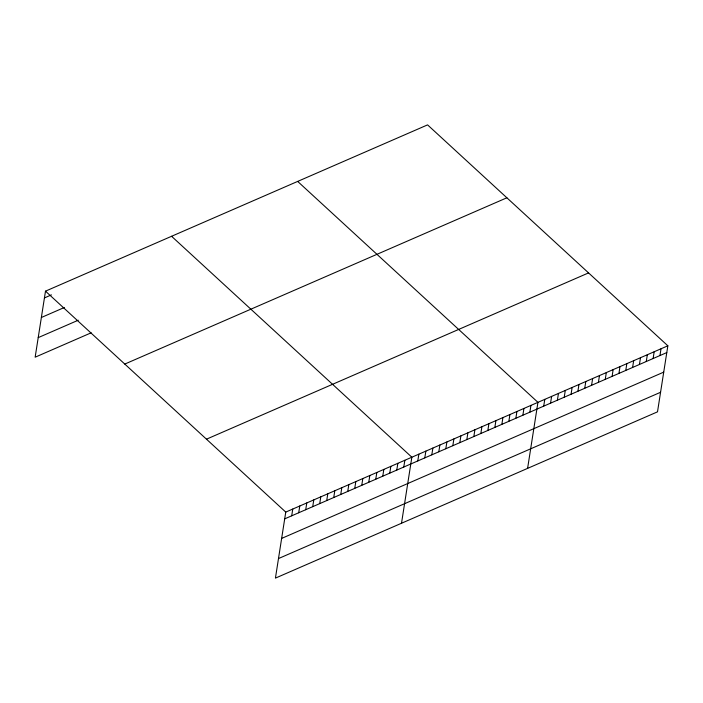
<?xml version="1.0" encoding="UTF-8"?>
<svg xmlns="http://www.w3.org/2000/svg" width="703" height="703" viewBox="0 0 703 703"><rect width="100%" height="100%" fill="white"/><g stroke="black" fill="none" stroke-linecap="round" stroke-linejoin="round"><path stroke-width="1.05" d="M45.493 291.156L285.761 512.092L275.427 578.121L657.507 411.844L667.85 345.806L427.573 124.879L45.493 291.156L35.15 357.194L91.188 332.8M291.71 515.809L292.764 509.042M298.713 512.768L299.777 505.993M305.717 509.719L306.78 502.944M312.721 506.67L313.784 499.895M319.724 503.62L320.788 496.845M326.728 500.571L327.791 493.796M333.74 497.522L334.795 490.747M340.744 494.473L341.799 487.697M347.748 491.423L348.811 484.648M354.751 488.374L355.815 481.608M361.755 485.325L362.818 478.558M368.759 482.276L369.822 475.509M375.762 479.235L376.826 472.46M382.775 476.186L383.829 469.411M389.778 473.137L390.833 466.361M396.782 470.087L397.845 463.312M403.786 467.038L404.849 460.263M401.51 523.252L411.853 457.214L171.576 236.287M417.793 460.94L418.856 454.164M424.797 457.89L425.86 451.115M431.809 454.841L432.863 448.075M438.813 451.792L439.867 445.025M445.816 448.742L446.88 441.976M452.82 445.702L453.883 438.927M459.824 442.653L460.887 435.878M466.827 439.603L467.89 432.828M473.84 436.554L474.894 429.779M480.843 433.505L481.898 426.73M487.847 430.456L488.91 423.681M494.85 427.406L495.914 420.631M501.854 424.357L502.917 417.582M508.858 421.308L509.921 414.542M515.861 418.259L516.925 411.492M522.874 415.209L523.928 408.443M529.877 412.169L530.932 405.394M527.601 468.374L537.944 402.344L297.668 181.418M543.718 406.141L544.781 399.366M550.554 403.162L551.618 396.395M557.391 400.192L558.454 393.416M564.228 397.213L565.291 390.437M571.064 394.242L572.128 387.467M577.901 391.263L578.964 384.488M584.738 388.284L585.801 381.518M591.575 385.314L592.638 378.539M598.42 382.335L599.474 375.56M605.257 379.356L606.311 372.59M612.093 376.386L613.148 369.611M618.93 373.407L619.984 366.641M625.767 370.437L626.83 363.662M632.603 367.458L633.667 360.683M639.44 364.479L640.503 357.713M646.277 361.509L647.34 354.734M653.113 358.53L654.177 351.764M659.95 355.56L661.013 348.785M44.43 297.931L51.433 294.882M41.372 317.492L64.386 307.475M38.208 337.633L78.244 320.216M124.782 364.066L506.872 197.789M206.471 439.182L588.56 272.905M285.761 512.092L667.85 345.806M284.706 518.858L666.787 352.581M281.639 538.419L663.729 372.133M278.485 558.569L660.574 392.283"/></g></svg>
